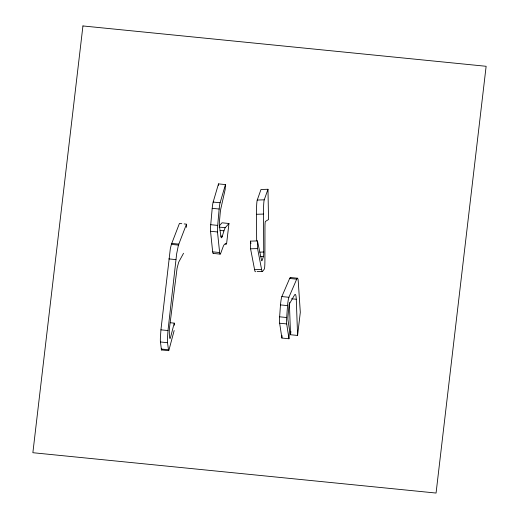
<?xml version="1.0" encoding="UTF-8"?>
<svg xmlns="http://www.w3.org/2000/svg" width="519" height="519" viewBox="0 0 519 519"><rect width="100%" height="100%" fill="white"/><g stroke="black" fill="none" stroke-linecap="round" stroke-linejoin="round"><path stroke-width="0.78" d="M289.368 302.564L290.536 334.742L297.595 335.449L296.284 299.249A30.576 2.926 -84.3 0 0 294.526 295.019L289.102 304.439L287.941 316.875A5.839 0.558 -84.3 0 0 287.954 319.86L289.485 329.896L288.966 338.758L281.908 338.051L282.051 335.631M218.415 185.335L218.505 183.888L225.46 184.582L225.136 189.662L220.958 208.093A6.423 0.616 -84.3 0 0 220.238 212.654L219.472 221.315A5.365 0.513 -84.3 0 0 219.362 225.7L220.977 236.677A16.887 1.615 -84.3 0 0 222.301 236.242L223.961 230.825A38.867 3.724 -84.3 0 1 225.233 227.698L228.97 223.494L222.009 222.8L219.342 225.804M281.908 338.051L279.637 323.22A11.619 1.109 -84.3 0 1 279.637 316.817L280.481 304.906A7.908 0.759 -84.3 0 1 281.849 296.576L289.641 278.463A23.796 2.277 -84.3 0 1 290.763 277.925M288.966 338.758L286.696 323.927A11.619 1.109 -84.3 0 1 286.696 317.518L287.539 305.613A7.908 0.759 -84.3 0 1 288.908 297.283L296.699 279.17L289.641 278.463M213.562 253.038A16.251 1.557 -84.3 0 1 212.673 251.845L210.532 231.266A8.194 0.785 -84.3 0 1 210.733 224.695L212.206 208.32A6.332 0.603 -84.3 0 1 213.16 202.06L218.505 183.888M228.97 223.494L226.576 243.865L224.5 244.43A46.178 4.418 -84.3 0 0 222.988 247.089L220.77 253.142A16.251 1.557 -84.3 0 1 219.628 252.539L217.487 231.961A8.194 0.785 -84.3 0 1 217.695 225.395L219.161 209.014A6.332 0.603 -84.3 0 1 220.114 202.76L225.46 184.582M181.793 223.689L179.438 223.449L171.354 244.475L170.342 248.582L160.929 329.837L160.358 338.505A16.55 1.583 -84.3 0 0 160.358 341.236L161.474 349.949L168.798 350.649L174.157 330.538M184.148 223.923L186.496 224.156L178.413 245.182L176.635 253.921L167.987 330.538L167.416 339.212A16.55 1.583 -84.3 0 0 167.416 341.943L168.617 350.714M290.536 334.742L290.912 331.557M297.595 335.449L300.306 312.354L298.243 281.116A23.796 2.277 -84.3 0 0 296.699 279.17M170.303 322.74L174.222 323.136L170.401 337.96C169.246 341.165 169.11 329.494 169.492 327.865L177.083 268.213L178.666 262.218L183.538 253.272M256.658 240.933L256.503 214.282A21.889 1.57 88.2 0 1 257.255 200.042L260.986 189.493L267.986 189.273L264.255 199.821A21.889 1.57 88.2 0 0 263.503 214.068L263.723 252.02A6.825 0.493 88.2 0 1 263.49 256.457L262.056 260.564A14.039 1.006 88.2 0 1 261.472 259.831L257.443 240.913L250.443 241.134L250.573 248.809L254.595 269.679A24.25 1.739 88.2 0 0 255.523 271.671M161.934 349.611L161.558 350.014M257.074 271.625L262.523 271.456L264.281 269.134A15.369 1.103 88.2 0 0 264.904 260.227L264.962 228.684A10.665 0.766 88.2 0 1 265.358 221.451L268.518 219.556L267.986 189.273M257.255 200.042L264.255 199.821M256.503 214.282L263.503 214.068M250.573 248.809L257.58 248.588L261.595 269.458A24.25 1.739 88.2 0 0 262.523 271.456M259.831 252.137L263.723 252.02M260.376 256.555L263.49 256.457M254.595 269.679L261.595 269.458M213.16 202.06L220.114 202.76M212.206 208.32L219.161 209.014M210.733 224.695L217.695 225.395M219.05 227.082L225.233 227.698M220.095 230.436L223.961 230.825M210.532 231.266L217.487 231.961M220.757 236.093L222.301 236.242M225.032 243.716L226.576 243.865M171.828 243.43L178.886 244.131M171.387 244.391L178.445 245.098M212.673 251.845L219.628 252.539M213.218 253.408L220.173 254.109M168.857 258.903L175.915 259.61M290.445 277.522L297.504 278.229M281.849 296.576L288.908 297.283M291.574 298.782L296.284 299.249M280.481 304.906L287.539 305.613M279.637 316.817L286.696 317.518M279.637 323.22L286.696 323.927M160.929 329.837L167.987 330.538M160.39 341.982L167.449 342.683M161.182 349.034L168.24 349.741M250.443 241.134L250.943 243.495M174.222 323.136L174.592 325.27M257.443 240.913L257.58 248.588M186.503 224.941L186.503 227.303M82.936 25.95L32.866 452.711L436.064 493.05L486.134 66.289L82.936 25.95"/></g></svg>
